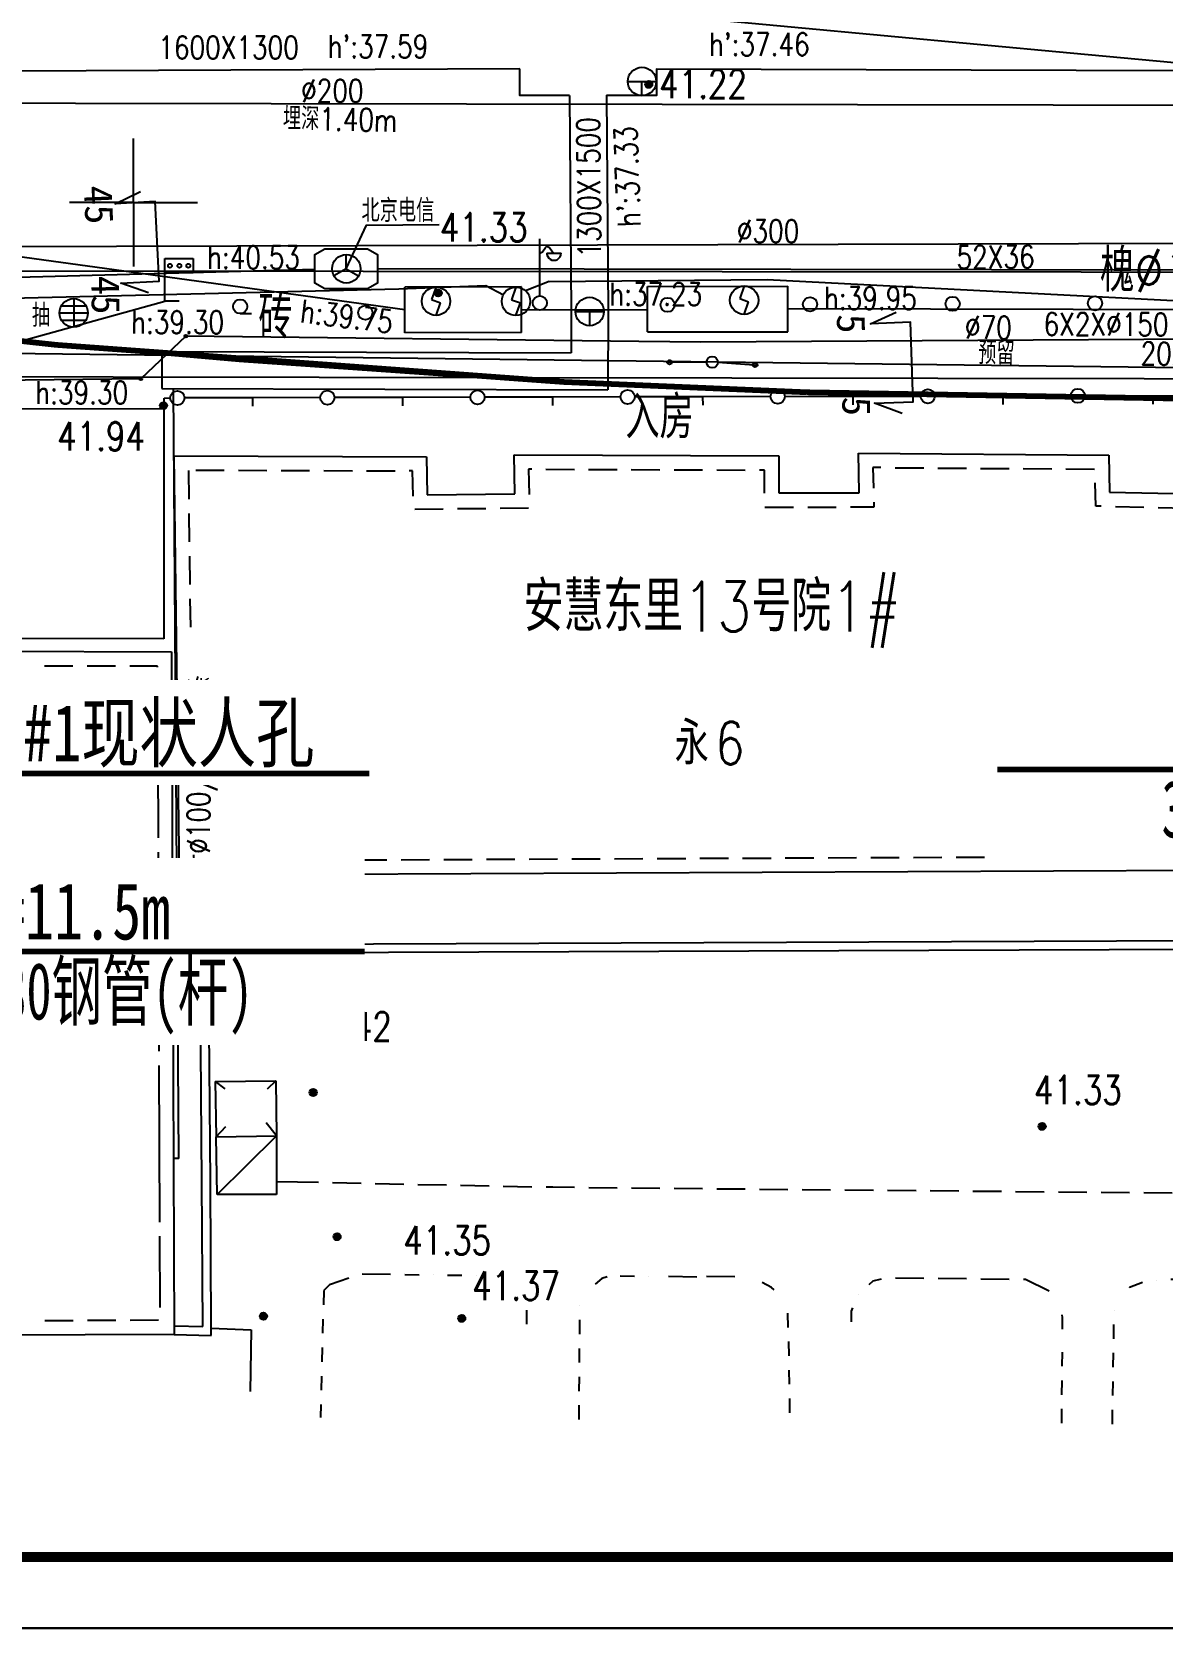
# Model space of a CAD drawing. Header units: inches. Extents: x 505347 to 508499, y 312634 to 313316.
# Drawn here: x 505546.4 to 505586.2, y 312809.9 to 312866 of the extents above; entities that cross this region are included whole.
import ezdxf
from ezdxf.enums import TextEntityAlignment as Align
from ezdxf.lldxf.tags import DXFTag

# ---------------------------------------------------------------- set-up
doc = ezdxf.new("R2010")
doc.units = ezdxf.units.IN
doc.header["$LTSCALE"] = 0.5
doc.header["$MEASUREMENT"] = 0
doc.linetypes.add('B1', pattern=[3, 2, -1])
doc.linetypes.add('XX11', pattern=[2, 1, -1])
for name, color, linetype in [('BJ0', 7, 'Continuous'), ('BJ02', 7, 'Continuous'), ('BJ03', 7, 'Continuous'), ('BJ04', 7, 'Continuous'), ('BJ05', 7, 'Continuous'), ('BJ08', 7, 'Continuous'), ('BJ09', 7, 'Continuous'), ('BJ10', 7, 'Continuous'), ('BZ', 2, 'Continuous'), ('中水注记', 151, 'Continuous'), ('中水管线', 151, 'Continuous'), ('公安交通管线', 163, 'Continuous'), ('各家需求标注', 6, 'Continuous'), ('热力井', 40, 'Continuous'), ('热力注记', 40, 'Continuous'), ('热力管线', 40, 'Continuous'), ('热力高程表', 40, 'Continuous'), ('照明井', 193, 'Continuous'), ('照明管线', 193, 'Continuous'), ('燃气注记', 6, 'Continuous'), ('燃气管线', 6, 'Continuous'), ('燃气高程表', 6, 'Continuous'), ('电信井权属', 7, 'Continuous'), ('电信井（北京电信）', 3, 'Continuous'), ('电信断面图及编号', 3, 'Continuous'), ('电信注记', 3, 'Continuous'), ('电信管线', 3, 'Continuous'), ('电信规划位置', 1, 'Continuous'), ('电信高程表', 3, 'Continuous'), ('电力井', 1, 'Continuous'), ('电力注记', 1, 'Continuous'), ('电力管线', 1, 'Continuous'), ('电力高程表', 1, 'Continuous'), ('道路红线', 1, 'Continuous'), ('雨水井', 34, 'Continuous'), ('雨水注记', 34, 'Continuous')]:
    doc.layers.add(name, color=color, linetype=linetype)
doc.styles.add('HZ', font='simplex.shx', dxfattribs={"bigfont": 'hztxt'})
doc.styles.get("Standard").update_dxf_attribs({"font": 'txt.shx', "bigfont": 'hztxt.shx'})
doc.styles.add('粗宋', font='', dxfattribs={"width": 0.75})
doc.styles.add('粗等线', font='simhei.ttf')
doc.styles.get('粗宋').set_extended_font_data('SimSun')
doc.linetypes.add('1157', pattern='A,15,-3,[138,ltypeshp.shx,S=1,R=0,X=-0.5,Y=-0.5],-2,0', length=20)
tags = doc.linetypes.add('DL', pattern='A,15,-4.925,[130,ltypeshp.shx,S=0.5,R=330,X=-0.15,Y=0.433],0,[130,ltypeshp.shx,S=0.4,R=90,X=0,Y=0],-0.15,[130,ltypeshp.shx,S=0.5,R=150,X=0,Y=-0.433],-4.925,15', length=40).pattern_tags.tags
tags[32:33] = [DXFTag(74, 4), DXFTag(75, 0), DXFTag(340, '0'), DXFTag(46, 1.0), DXFTag(50, 0.0), DXFTag(44, 0.0), DXFTag(45, 0.0)]
tags[30:31] = [DXFTag(74, 4), DXFTag(75, 0), DXFTag(340, '0'), DXFTag(46, 1.0), DXFTag(50, 0.0), DXFTag(44, 0.0), DXFTag(45, 0.0)]
tags[4:5] = [DXFTag(74, 4), DXFTag(75, 0), DXFTag(340, '0'), DXFTag(46, 1.0), DXFTag(50, 0.0), DXFTag(44, 0.0), DXFTag(45, 0.0)]
tags = doc.linetypes.add('DX', pattern='A,15,-5,[130,ltypeshp.shx,S=1,R=330,X=0,Y=0],-5,15', length=40).pattern_tags.tags
tags[16:17] = [DXFTag(74, 4), DXFTag(75, 0), DXFTag(340, '0'), DXFTag(46, 1.0), DXFTag(50, 0.0), DXFTag(44, 0.0), DXFTag(45, 0.0)]
tags[14:15] = [DXFTag(74, 4), DXFTag(75, 0), DXFTag(340, '0'), DXFTag(46, 1.0), DXFTag(50, 0.0), DXFTag(44, 0.0), DXFTag(45, 0.0)]
tags[4:5] = [DXFTag(74, 4), DXFTag(75, 0), DXFTag(340, '0'), DXFTag(46, 1.0), DXFTag(50, 0.0), DXFTag(44, 0.0), DXFTag(45, 0.0)]
tags = doc.linetypes.add('SS', pattern='A,15,-1.9,[130,ltypeshp.shx,S=1,R=330,X=0,Y=0],-1.2,[130,ltypeshp.shx,S=1,R=330,X=0,Y=0],-1.9,15', length=35).pattern_tags.tags
tags[24:25] = [DXFTag(74, 4), DXFTag(75, 0), DXFTag(340, '0'), DXFTag(46, 1.0), DXFTag(50, 0.0), DXFTag(44, 0.0), DXFTag(45, 0.0)]
tags[22:23] = [DXFTag(74, 4), DXFTag(75, 0), DXFTag(340, '0'), DXFTag(46, 1.0), DXFTag(50, 0.0), DXFTag(44, 0.0), DXFTag(45, 0.0)]
tags[4:5] = [DXFTag(74, 4), DXFTag(75, 0), DXFTag(340, '0'), DXFTag(46, 1.0), DXFTag(50, 0.0), DXFTag(44, 0.0), DXFTag(45, 0.0)]
doc.linetypes.add('TRQD', pattern='A,15,[130,ltypeshp.shx,S=0.6,R=0,X=0,Y=0],-5,[130,ltypeshp.shx,S=0.6,R=0,X=0,Y=0],15', length=35)
tags = doc.linetypes.add('TRQZ', pattern='A,15,[130,ltypeshp.shx,S=0.6,R=0,X=0,Y=0],-2.5,[133,ltypeshp.shx,S=0.05,R=0,X=0,Y=0],-2.5,[130,ltypeshp.shx,S=0.6,R=0,X=0,Y=0],15', length=35).pattern_tags.tags
tags[28:29] = [DXFTag(74, 4), DXFTag(75, 0), DXFTag(340, '0'), DXFTag(46, 1.0), DXFTag(50, 0.0), DXFTag(44, 0.0), DXFTag(45, 0.0)]

# ---------------------------------------------------------------- blocks, each defined once
blk = doc.blocks.new('B5461')
for q in [(-0.866025, -0.5), (0, 1), (0.866025, -0.5)]:
    blk.add_line((0, 0), q)
blk.add_circle((0, 0), 1)
blk = doc.blocks.new('B8003')
at = {"color": 0}
for p, q in [((0, 3), (2, 3)), ((0, 0), (0, 3)), ((2, 3), (2, 2)), ((2, 2), (0, 2)), ((1, 0), (0, 0))]:
    blk.add_line(p, q, dxfattribs=at)
for centre in [(0.36, 2.49), (1.02, 2.49), (1.65, 2.49)]:
    blk.add_circle(centre, 0.135)
blk = doc.blocks.new('BC026')
for p, q in [((0, 0.5), (0, 4.5)), ((0, 3.5), (0.19, 3.6)), ((0.19, 3.6), (0.39, 3.9)), ((0.39, 3.9), (0.49, 4)), ((0.49, 4), (0.69, 3.9)), ((0.49, 3.5), (1.49, 3.5)), ((0.69, 3.9), (0.89, 3.6)), ((0.89, 3.6), (0.99, 3.5))]:
    blk.add_line(p, q)
blk.add_circle((0, 0), 0.5)
blk.add_arc((0.99, 3.5), 0.5, 179, 0)
blk = doc.blocks.new('B8211')
blk.add_hatch(color=256).paths.add_polyline_path([(0.25, 0, 1), (-0.25, 0, 1)])
blk.add_circle((0, 0), 0.25)
blk = doc.blocks.new('B545')
for p, q in [((-1, 0), (1, 0)), ((0, -1), (0, 0))]:
    blk.add_line(p, q)
blk.add_circle((0, 0), 1)
blk = doc.blocks.new('B547')
at = {"linetype": 'Continuous'}
for p, q in [((0, 1), (-0.31427, 0.111111)), ((-0.31427, 0.111111), (0.31427, -0.111111)), ((0, -1), (0.31427, -0.111111))]:
    blk.add_line(p, q, dxfattribs=at)
blk.add_circle((0, 0), 1)
blk = doc.blocks.new('B5422')
at = {"linetype": 'Continuous'}
for p, q in [((-1, 0), (1, 0)), ((-0.866025, 0.5), (0.866025, 0.5)), ((0, 1), (0, -1)), ((-0.866025, -0.5), (0.866025, -0.5))]:
    blk.add_line(p, q, dxfattribs=at)
blk.add_circle((0, 0), 1, dxfattribs=at)
blk = doc.blocks.new('53214')
blk.add_circle((0, 0), 0.1)
for tag in ['路号', '线号', '点号']:
    blk.add_attdef(tag, (0, 0), '', height=0.00001)
blk = doc.blocks.new('111111')
for p, q in [((518331.076, 303651.061), (518751.076, 303651.061)), ((518751.076, 303651.061), (518331.076, 303651.061)), ((518343.576, 303505.111), (518748.576, 303505.111)), ((518331.076, 303502.611), (518751.076, 303502.611))]:
    blk.add_line(p, q)
at = {"const_width": 0.35}
blk.add_lwpolyline([(518343.576, 303648.561), (518748.576, 303648.561), (518748.576, 303505.111), (518343.576, 303505.111)], close=True, dxfattribs=at)
blk = doc.blocks.new('A$C23F021E1')
at = {"color": 255}
blk.add_wipeout([(0, 6.569), (20.762, 6.569), (20.762, 0), (0, 0)], dxfattribs=at).dxf.layer = 'BZ'
at = {"layer": 'BZ', "color": 0, "const_width": 0.2}
blk.add_lwpolyline([(0, 3.285), (20.762, 3.285)], dxfattribs=at)
at = {"layer": 'BZ', "style": '粗宋', "width": 0.75, "flags": 8}
for tag, p in [('X=', (10.365, 3.712)), ('Y=', (10.426, 0.898))]:
    blk.add_attdef(tag, text='', height=2, dxfattribs=at).set_placement(p, align=Align.CENTER)
blk = doc.blocks.new('A$C463E76B2')
at = {"color": 255}
blk.add_wipeout([(0, 3.692), (18.176, 3.692), (18.176, 0), (0, 0)], dxfattribs=at).dxf.layer = 'BZ'
at = {"layer": 'BZ', "color": 0, "const_width": 0.2}
blk.add_lwpolyline([(0, 0.407), (18.176, 0.407)], dxfattribs=at)
at = {"layer": 'BZ', "style": '粗宋', "width": 0.75, "flags": 8}
blk.add_attdef('X=', text='', height=2, dxfattribs=at).set_placement((9.088, 0.834), align=Align.CENTER)

msp = doc.modelspace()

# ---------------------------------------------------------------- linework, layer by layer
at = {"layer": 'BJ0'}
for q in [(505550, 312862.289), (505547.75, 312860.039), (505550, 312857.789), (505552.25, 312860.039)]:
    msp.add_line((505550, 312860.039), q, dxfattribs=at)
at = {"layer": 'BJ02', "linetype": 'Continuous'}
for p, q in [((505551.077, 312852.793), (505551.082, 312853.17)), ((505551.082, 312853.17), (505551.294, 312853.171)), ((505554.18, 312853.178), (505551.794, 312853.172)), ((505556.566, 312853.183), (505554.18, 312853.178)), ((505554.18, 312853.178), (505554.181, 312852.878)), ((505559.453, 312853.19), (505557.066, 312853.184)), ((505561.839, 312853.195), (505559.453, 312853.19)), ((505559.453, 312853.19), (505559.453, 312852.89)), ((505564.725, 312853.202), (505562.339, 312853.197)), ((505567.112, 312853.208), (505564.725, 312853.202)), ((505564.725, 312853.202), (505564.726, 312852.902)), ((505569.998, 312853.214), (505567.612, 312853.209)), ((505572.384, 312853.22), (505569.998, 312853.214)), ((505569.998, 312853.214), (505569.999, 312852.914)), ((505572.884, 312853.221), (505577.657, 312853.232)), ((505575.27, 312853.227), (505575.271, 312852.927)), ((505578.157, 312853.233), (505582.929, 312853.244)), ((505580.543, 312853.239), (505580.544, 312852.939)), ((505583.429, 312853.245), (505588.202, 312853.257)), ((505585.816, 312853.251), (505585.816, 312852.951)), ((505536.928, 312852.81), (505551.074, 312852.793)), ((505551.074, 312852.793), (505551.064, 312844.714)), ((505575.502, 312849.834), (505575.47, 312851.231)), ((505575.47, 312851.231), (505584.265, 312851.166)), ((505551.435, 312851.139), (505560.293, 312851.106)), ((505551.624, 312836.401), (505551.435, 312851.139)), ((505551.435, 312851.139), (505551.435, 312851.139)), ((505552.191, 312850.636), (505553.191, 312850.632)), ((505553.691, 312850.631), (505554.691, 312850.627)), ((505555.191, 312850.625), (505556.191, 312850.621)), ((505560.293, 312851.106), (505560.325, 312849.772)), ((505563.404, 312849.803), (505563.373, 312851.169)), ((505563.373, 312851.169), (505572.676, 312851.136)), ((505563.992, 312850.667), (505563.885, 312850.667)), ((505563.885, 312850.667), (505563.905, 312849.775)), ((505564.492, 312850.665), (505565.492, 312850.661)), ((505565.992, 312850.66), (505566.992, 312850.656)), ((505567.492, 312850.654), (505568.492, 312850.651)), ((505568.992, 312850.649), (505569.992, 312850.646)), ((505570.492, 312850.644), (505571.492, 312850.64)), ((505572.176, 312850.638), (505571.992, 312850.638)), ((505572.176, 312849.822), (505572.176, 312850.638)), ((505572.676, 312851.136), (505572.676, 312849.834)), ((505576.263, 312850.725), (505575.982, 312850.727)), ((505575.982, 312850.727), (505575.998, 312850.008)), ((505576.763, 312850.721), (505577.763, 312850.714)), ((505578.263, 312850.71), (505579.263, 312850.703)), ((505579.763, 312850.699), (505580.763, 312850.692)), ((505581.263, 312850.688), (505582.263, 312850.681)), ((505582.762, 312850.677), (505583.762, 312850.67)), ((505584.265, 312851.166), (505584.296, 312849.864)), ((505551.955, 312849.618), (505551.942, 312850.618)), ((505556.691, 312850.619), (505557.691, 312850.616)), ((505558.191, 312850.614), (505559.191, 312850.61)), ((505559.805, 312850.608), (505559.691, 312850.608)), ((505559.826, 312849.721), (505559.805, 312850.608)), ((505583.808, 312849.375), (505583.788, 312850.184)), ((505560.325, 312849.772), (505563.404, 312849.803)), ((505572.676, 312849.834), (505575.502, 312849.834)), ((505576.01, 312849.509), (505576.014, 312849.334)), ((505584.296, 312849.864), (505587.122, 312849.8)), ((505551.974, 312848.118), (505551.961, 312849.118)), ((505559.882, 312849.268), (505560.882, 312849.278)), ((505561.382, 312849.283), (505562.382, 312849.293)), ((505562.882, 312849.298), (505563.882, 312849.308)), ((505572.188, 312849.334), (505573.188, 312849.334)), ((505573.688, 312849.334), (505574.688, 312849.334)), ((505576.014, 312849.334), (505575.188, 312849.334)), ((505583.998, 312849.371), (505583.808, 312849.375)), ((505584.498, 312849.359), (505585.498, 312849.337)), ((505585.998, 312849.325), (505586.997, 312849.303)), ((505551.993, 312846.618), (505551.98, 312847.618)), ((505552.012, 312845.118), (505551.999, 312846.118)), ((505551.064, 312844.714), (505536.951, 312844.731)), ((505535.051, 312844.312), (505551.339, 312844.247)), ((505551.339, 312844.247), (505551.433, 312820.266)), ((505546.875, 312843.765), (505547.875, 312843.761)), ((505548.375, 312843.759), (505549.375, 312843.755)), ((505550.841, 312843.749), (505549.875, 312843.753)), ((505550.841, 312843.715), (505550.841, 312843.749)), ((505550.843, 312843.215), (505550.865, 312837.715)), ((505550.867, 312837.215), (505550.87, 312836.215)), ((505599.188, 312836.617), (505551.624, 312836.401)), ((505552.115, 312837.119), (505552.118, 312836.903)), ((505552.118, 312836.903), (505552.902, 312836.907)), ((505554.402, 312836.914), (505553.402, 312836.909)), ((505555.902, 312836.92), (505554.902, 312836.916)), ((505557.402, 312836.927), (505556.402, 312836.923)), ((505558.902, 312836.934), (505557.902, 312836.93)), ((505560.402, 312836.941), (505559.402, 312836.936)), ((505561.902, 312836.948), (505560.902, 312836.943)), ((505563.402, 312836.954), (505562.402, 312836.95)), ((505564.902, 312836.961), (505563.902, 312836.957)), ((505566.402, 312836.968), (505565.402, 312836.964)), ((505567.902, 312836.975), (505566.902, 312836.97)), ((505569.402, 312836.982), (505568.402, 312836.977)), ((505570.902, 312836.989), (505569.902, 312836.984)), ((505572.402, 312836.995), (505571.402, 312836.991)), ((505573.902, 312837.002), (505572.902, 312836.998)), ((505575.402, 312837.009), (505574.402, 312837.004)), ((505576.902, 312837.016), (505575.902, 312837.011)), ((505578.402, 312837.023), (505577.402, 312837.018)), ((505579.902, 312837.029), (505578.902, 312837.025)), ((505581.402, 312837.036), (505580.402, 312837.032)), ((505582.902, 312837.043), (505581.902, 312837.039)), ((505584.402, 312837.05), (505583.402, 312837.045)), ((505585.902, 312837.057), (505584.902, 312837.052)), ((505551.624, 312836.401), (505551.688, 312833.67)), ((505551.924, 312836.408), (505551.981, 312833.97)), ((505550.872, 312835.715), (505550.876, 312834.715)), ((505550.878, 312834.215), (505550.894, 312830.215)), ((505551.981, 312833.97), (505552.639, 312833.97)), ((505552.639, 312833.97), (505598.888, 312834.153)), ((505552.64, 312833.67), (505599.188, 312833.854)), ((505552.64, 312833.67), (505551.38, 312833.67)), ((505552.342, 312833.37), (505551.382, 312833.37)), ((505551.688, 312833.67), (505552.64, 312833.67)), ((505552.403, 312825.632), (505552.342, 312833.37)), ((505552.703, 312825.634), (505552.64, 312833.67)), ((505550.896, 312829.715), (505550.918, 312824.215)), ((505552.877, 312829.151), (505555.004, 312829.182)), ((505552.905, 312827.215), (505555.032, 312827.246)), ((505552.937, 312825.182), (505552.905, 312827.215)), ((505552.905, 312827.215), (505552.905, 312827.215)), ((505552.937, 312825.182), (505555.032, 312827.246)), ((505555.032, 312827.246), (505555.032, 312825.181)), ((505552.435, 312820.541), (505552.403, 312825.632)), ((505552.735, 312820.488), (505552.703, 312825.634)), ((505555.032, 312825.181), (505552.937, 312825.182)), ((505550.919, 312823.715), (505550.929, 312821.215)), ((505547.883, 312820.749), (505546.883, 312820.744)), ((505549.383, 312820.756), (505548.383, 312820.751)), ((505550.883, 312820.763), (505549.883, 312820.758)), ((505551.44, 312820.566), (505552.435, 312820.541)), ((505552.735, 312820.488), (505554.132, 312820.425)), ((505552.735, 312820.234), (505552.735, 312820.488)), ((505554.132, 312820.425), (505554.1, 312818.265)), ((505551.433, 312820.266), (505545.082, 312820.235)), ((505551.433, 312820.266), (505552.735, 312820.234))]:
    msp.add_line(p, q, dxfattribs=at)
at = {"layer": 'BJ02', "linetype": 'Continuous', "flags": 128}
for points in [[(505552.877, 312829.151), (505552.905, 312827.215)], [(505552.877, 312829.151), (505553.214, 312828.897)], [(505555.004, 312829.182), (505554.701, 312828.881)], [(505555.004, 312829.182), (505555.032, 312827.246)], [(505555.032, 312827.246), (505554.664, 312827.703)], [(505552.905, 312827.215), (505553.247, 312827.574)]]:
    msp.add_lwpolyline(points, dxfattribs=at)
at = {"layer": 'BJ02', "linetype": 'Continuous'}
for centre in [(505556.816, 312853.184), (505562.089, 312853.196), (505567.362, 312853.208), (505572.634, 312853.22), (505577.907, 312853.233), (505583.179, 312853.245), (505551.544, 312853.172)]:
    msp.add_circle(centre, 0.25, dxfattribs=at)
at = {"layer": 'BJ04', "linetype": 'Continuous', "flags": 128}
for points in [[(505558.075, 312857.61), (505536.387, 312857.623)], [(505595.91, 312857.586), (505558.075, 312857.61)], [(505555.032, 312825.643), (505556.497, 312825.613)], [(505556.997, 312825.602), (505557.996, 312825.581)], [(505558.496, 312825.571), (505559.496, 312825.55)], [(505559.996, 312825.54), (505560.996, 312825.519)], [(505561.496, 312825.509), (505562.495, 312825.488)], [(505562.995, 312825.478), (505563.995, 312825.457)], [(505565.495, 312825.434), (505564.737, 312825.441), (505564.495, 312825.446)], [(505565.995, 312825.43), (505566.995, 312825.421)], [(505567.495, 312825.416), (505568.495, 312825.407)], [(505568.995, 312825.402), (505569.995, 312825.393)], [(505570.495, 312825.388), (505571.495, 312825.379)], [(505571.995, 312825.374), (505572.995, 312825.365)], [(505573.495, 312825.36), (505574.495, 312825.351)], [(505574.995, 312825.346), (505575.995, 312825.337)], [(505576.495, 312825.333), (505577.494, 312825.323)], [(505577.994, 312825.319), (505578.994, 312825.309)], [(505579.494, 312825.305), (505580.494, 312825.296)], [(505580.994, 312825.291), (505581.994, 312825.282)], [(505582.494, 312825.277), (505583.494, 312825.268)], [(505583.994, 312825.263), (505584.994, 312825.254)], [(505585.494, 312825.249), (505586.494, 312825.24)], [(505557.562, 312822.241), (505556.894, 312822.012), (505556.686, 312821.805)], [(505558.037, 312822.393), (505559.037, 312822.379)], [(505568.796, 312822.31), (505569.796, 312822.296)], [(505570.134, 312822.317), (505571.134, 312822.304)], [(505576.768, 312822.26), (505577.768, 312822.247)], [(505578.268, 312822.24), (505579.268, 312822.227)], [(505579.768, 312822.22), (505580.768, 312822.207)], [(505582.17, 312821.786), (505581.344, 312822.199), (505581.267, 312822.2)]]:
    msp.add_lwpolyline(points, dxfattribs=at)
at = {"layer": 'BJ04', "linetype": 'XX11', "flags": 128}
for points in [[(505559.537, 312822.372), (505560.537, 312822.358)], [(505561.036, 312822.351), (505562.036, 312822.337)], [(505566.644, 312822.285), (505566.452, 312822.233), (505565.849, 312821.706)], [(505567.105, 312822.326), (505568.105, 312822.313)], [(505572.506, 312821.831), (505572.421, 312821.915), (505571.691, 312822.296), (505571.634, 312822.297)], [(505576.275, 312822.206), (505575.977, 312822.136), (505575.501, 312821.692), (505575.482, 312821.653)], [(505585.455, 312822.092), (505584.995, 312821.913), (505584.614, 312821.595), (505584.61, 312821.586)], [(505586.944, 312822.194), (505586.297, 312822.198), (505585.945, 312822.168)], [(505563.823, 312820.624), (505563.816, 312821.567), (505563.784, 312821.615)], [(505573.004, 312820.515), (505572.993, 312821.184), (505572.929, 312821.406), (505572.859, 312821.477)], [(505565.658, 312817.278), (505565.688, 312821.278)], [(505575.268, 312821.201), (505575.215, 312821.088), (505575.222, 312820.213)], [(505582.642, 312820.453), (505582.645, 312820.865), (505582.582, 312821.278), (505582.49, 312821.421)], [(505584.392, 312817.117), (505584.454, 312821.117)], [(505573.012, 312820.015), (505573.055, 312817.321)], [(505582.614, 312817.149), (505582.637, 312819.953)]]:
    msp.add_lwpolyline(points, dxfattribs=at)
at = {"layer": 'BJ04', "linetype": 'XX11'}
msp.add_lwpolyline([(505556.686, 312821.805), (505556.568, 312817.344)], dxfattribs=at)
at = {"layer": 'BJ05', "linetype": 'Continuous', "flags": 128}
for points in [[(505570.136, 312854.427), (505568.711, 312854.425)], [(505570.536, 312854.429), (505571.957, 312854.319)]]:
    msp.add_lwpolyline(points, dxfattribs=at)
at = {"layer": 'BJ05', "linetype": 'Continuous'}
for centre, radius in [((505570.336, 312854.427), 0.2), ((505568.836, 312854.427), 0.0751), ((505571.832, 312854.329), 0.0748)]:
    msp.add_circle(centre, radius, dxfattribs=at)
at = {"layer": 'BJ09', "linetype": 'Continuous'}
msp.add_line((505553.75, 312856.136), (505554.15, 312856.136), dxfattribs=at)
for centre in [(505553.75, 312856.386), (505558.148, 312856.17), (505568.767, 312856.443), (505573.772, 312856.462), (505578.778, 312856.481), (505583.783, 312856.5)]:
    msp.add_circle(centre, 0.25, dxfattribs=at)
at = {"layer": '中水管线', "linetype": 'SS', "ltscale": 0.6}
msp.add_lwpolyline([(505597.729, 312863.54), (505589.177, 312863.444), (505541.089, 312863.529)], dxfattribs=at)
at = {"layer": '公安交通管线'}
for points in [[(505542.002, 312854.06), (505551.104, 312856.572)], [(505542.022, 312853.927), (505621.734, 312853.802)]]:
    msp.add_lwpolyline(points, dxfattribs=at)
at = {"layer": '热力管线'}
for points in [[(505563.577, 312864.731), (505528.014, 312864.573)], [(505565.323, 312863.801), (505563.573, 312863.801), (505563.573, 312864.731)], [(505568.373, 312864.731), (505568.373, 312863.801), (505566.623, 312863.801)], [(505568.37, 312864.731), (505605.258, 312864.621)], [(505565.323, 312863.796), (505565.38, 312856.208), (505565.375, 312854.756)], [(505566.623, 312863.806), (505566.68, 312856.211), (505566.67, 312853.452)], [(505551, 312854.807), (505550.996, 312853.507)], [(505551, 312854.807), (505565.373, 312854.756)], [(505550.996, 312853.507), (505566.67, 312853.452)], [(505551.599, 312826.454), (505551.405, 312853.506)], [(505551.599, 312826.454), (505551.409, 312826.453)]]:
    msp.add_lwpolyline(points, dxfattribs=at)
at = {"layer": '照明管线'}
for points in [[(505544.695, 312856.65), (505559.33, 312857.007), (505562.378, 312857.124), (505562.997, 312856.8)], [(505564.601, 312857.265), (505563.779, 312856.936)], [(505564.601, 312857.265), (505572.266, 312857.337), (505596.508, 312856.081)]]:
    msp.add_lwpolyline(points, dxfattribs=at)
at = {"layer": '燃气管线', "linetype": 'TRQZ', "ltscale": 0.5}
msp.add_line((505535.658, 312858.473), (505620.581, 312858.703), dxfattribs=at)
at = {"layer": '燃气管线', "linetype": 'TRQD', "ltscale": 0.5}
for p, q in [((505551.84, 312855.341), (505550.26, 312853.849)), ((505567.761, 312855.153), (505551.84, 312855.341)), ((505569.94, 312855.127), (505567.761, 312855.153)), ((505603.48, 312855.329), (505569.94, 312855.127)), ((505550.26, 312853.849), (505539.2, 312853.719))]:
    msp.add_line(p, q, dxfattribs=at)
for p in [(505551.84, 312855.341), (505550.26, 312853.849)]:
    msp.add_point(p, dxfattribs=at)
at = {"layer": '电信井权属', "elevation": 41.104}
msp.add_lwpolyline([(505557.479, 312857.711), (505558.185, 312859.244), (505560.744, 312859.267)], dxfattribs=at)
at = {"layer": '电信断面图及编号'}
for points in [[(505550.534, 312856.862), (505549.554, 312857.205), (505550.906, 312857.276), (505550.76, 312860.071), (505549.364, 312859.998), (505550.252, 312860.422)], [(505577.013, 312852.627), (505576.039, 312852.987), (505577.393, 312853.034), (505577.295, 312855.831), (505575.898, 312855.782), (505576.794, 312856.191)]]:
    msp.add_lwpolyline(points, dxfattribs=at)
at = {"layer": '电信管线', "linetype": 'DX'}
for points in [[(505569.846, 312866.518), (505582.909, 312865.301)], [(505582.909, 312865.301), (505589.605, 312864.677)], [(505549.866, 312857.508), (505543.312, 312857.332)], [(505556.378, 312857.682), (505549.866, 312857.508)], [(505573.091, 312857.688), (505558.579, 312857.71)], [(505580.15, 312857.678), (505573.091, 312857.688)], [(505594.105, 312857.657), (505580.15, 312857.678)]]:
    msp.add_lwpolyline(points, dxfattribs=at)
msp.add_lwpolyline([(505556.729, 312858.41), (505558.229, 312858.41), (505558.579, 312858.21), (505558.579, 312857.21), (505558.229, 312857.01), (505556.729, 312857.01), (505556.379, 312857.21), (505556.379, 312858.21)], close=True, dxfattribs=at)
at = {"layer": '电信管线'}
msp.add_lwpolyline([(505596.472, 312854.11), (505532.138, 312854.897)], dxfattribs=at)
at = {"layer": '电力管线', "linetype": 'DL'}
for points in [[(505559.532, 312856.266), (505543.606, 312858.458)], [(505563.631, 312857.071), (505559.531, 312857.066)], [(505559.533, 312855.466), (505559.531, 312857.066)], [(505563.633, 312855.471), (505563.631, 312857.071)], [(505568.055, 312857.094), (505572.985, 312857.1)], [(505568.057, 312855.494), (505568.055, 312857.094)], [(505572.987, 312855.5), (505572.985, 312857.1)], [(505563.632, 312856.271), (505568.056, 312856.276)], [(505588.032, 312856.263), (505572.986, 312856.3)], [(505563.633, 312855.471), (505559.533, 312855.466)], [(505568.057, 312855.494), (505572.987, 312855.5)]]:
    msp.add_lwpolyline(points, dxfattribs=at)
at = {"layer": '道路红线'}
for p, q in [((505546.415, 312855.114), (505553.717, 312854.468)), ((505553.717, 312854.468), (505561.029, 312853.951)), ((505561.029, 312853.951), (505568.349, 312853.561)), ((505568.349, 312853.561), (505575.674, 312853.299)), ((505575.674, 312853.299), (505587.033, 312853.145))]:
    msp.add_line(p, q, dxfattribs=at)

# ---------------------------------------------------------------- block references
for p in [(-12917.139, 9307.337, 82.3), (-12917.139, 9158.888, 82.3)]:
    msp.add_blockref('111111', p)
at = {"layer": 'BJ03', "linetype": 'Continuous', "xscale": 0.5, "yscale": 0.5, "zscale": 0.5}
for name, p in [('BC026', (505564.277, 312856.51)), ('B8003', (505551.104, 312856.572, 41.315))]:
    msp.add_blockref(name, p, dxfattribs=at)
at = {"layer": 'BJ08', "xscale": 0.5, "yscale": 0.5, "zscale": 0.5}
for p in [(505568.105, 312864.19, 41.218), (505560.71, 312856.861, 41.326), (505551.055, 312852.903, 41.942), (505556.315, 312828.767, 41.416), (505581.925, 312827.575, 41.333), (505557.155, 312823.699, 41.351), (505554.569, 312820.907, 41.369), (505561.534, 312820.829, 41.367)]:
    msp.add_blockref('B8211', p, dxfattribs=at)
at = {"layer": '热力井', "linetype": 'Continuous', "xscale": 0.5, "yscale": 0.5, "zscale": 0.5}
for p in [(505567.866, 312864.291, 41.218), (505566.03, 312856.209, 41.347)]:
    msp.add_blockref('B545', p, dxfattribs=at)
at = {"layer": '照明井', "linetype": 'Continuous', "xscale": 0.5, "yscale": 0.5, "zscale": 0.5}
msp.add_blockref('B547', (505563.439, 312856.569, 41.336), dxfattribs=at)
at = {"layer": '燃气高程表'}
ref = msp.add_blockref('53214', (505551.84, 312855.341), dxfattribs=dict(at, xscale=0.5, yscale=0.5, zscale=0.5))
ref.add_attrib('路号', '97-5008', (505551.84, 312855.341, 53214), dxfattribs={"layer": '0', "height": 0.000005})
ref.add_attrib('线号', '1', (505551.84, 312855.341, 53214), dxfattribs={"layer": '0', "height": 0.000005})
ref.add_attrib('点号', '19', (505551.84, 312855.341, 53214), dxfattribs={"layer": '0', "height": 0.000005})
ref = msp.add_blockref('53214', (505550.26, 312853.849), dxfattribs=dict(at, xscale=0.5, yscale=0.5, zscale=0.5))
ref.add_attrib('路号', '97-5008', (505550.26, 312853.849, 53214), dxfattribs={"layer": '0', "height": 0.000005})
ref.add_attrib('线号', '1', (505550.26, 312853.849, 53214), dxfattribs={"layer": '0', "height": 0.000005})
ref.add_attrib('点号', '19', (505550.26, 312853.849, 53214), dxfattribs={"layer": '0', "height": 0.000005})
at = {"layer": '电信井（北京电信）', "linetype": 'Continuous', "xscale": 0.5, "yscale": 0.5, "zscale": 0.5}
msp.add_blockref('B5461', (505557.479, 312857.711, 41.104), dxfattribs=at)
at = {"layer": '电力井', "linetype": 'Continuous', "xscale": 0.5, "yscale": 0.5, "zscale": 0.5}
for p in [(505560.632, 312856.572, 41.326), (505571.456, 312856.607, 41.353)]:
    msp.add_blockref('B547', p, dxfattribs=at)
at = {"layer": '雨水井', "linetype": 'Continuous', "xscale": 0.5, "yscale": 0.5, "zscale": 0.5}
msp.add_blockref('B5422', (505547.901, 312856.161, 41.323), dxfattribs=at)

# ---------------------------------------------------------------- texts
at = {"layer": 'BJ08', "style": 'HZ', "width": 0.8}
for s, p in [('41.22', (505568.468, 312863.704, 41.218)), ('41.33', (505560.764, 312858.666, 41.326)), ('41.94', (505547.32, 312851.326, 41.942)), ('41.42', (505555.995, 312830.586, 41.416)), ('41.33', (505581.641, 312828.355, 41.333)), ('41.35', (505559.482, 312823.07, 41.351)), ('41.37', (505561.904, 312821.476, 41.367))]:
    msp.add_text(s, height=1, dxfattribs=at).set_placement(p)
at = {"layer": 'BJ10', "linetype": 'Continuous', "style": 'HZ', "width": 0.8}
for s, height, p in [('槐%%c15', 1.5, (505583.962, 312856.9)), ('砖', 1.5, (505554.388, 312855.264)), ('入房', 1.5, (505567.285, 312851.747)), ('安慧东里13号院1#', 1.75, (505563.709, 312844.971)), ('永', 1.5, (505569.014, 312840.293)), ('6', 1.5, (505570.439, 312840.293))]:
    msp.add_text(s, height=height, dxfattribs=at).set_placement(p)
at = {"layer": '中水注记', "style": 'HZ', "width": 0.8}
msp.add_text('%%C200', height=0.8, dxfattribs=at).set_placement((505555.891, 312863.562))
msp.add_text('埋深1.40m', height=0.8, rotation=358.9406, dxfattribs=at).set_placement((505555.245, 312862.601))
at = {"layer": '热力注记', "linetype": 'B1', "ltscale": 0.5, "style": 'HZ', "width": 0.8}
msp.add_text('1600X1300', height=0.8, dxfattribs=at).set_placement((505550.874, 312865.09))
msp.add_text('1300X1500', height=0.8, rotation=90.5584, dxfattribs=at).set_placement((505566.423, 312858.109))
at = {"layer": '热力注记', "style": 'HZ', "width": 0.8}
msp.add_text('%%c100/%%c50各1条', height=0.8, rotation=89.8586, dxfattribs=at).set_placement((505552.685, 312837.152))
at = {"layer": '热力高程表', "style": 'HZ', "width": 0.8}
for s, p in [("h':37.59", (505556.823, 312865.123)), ("h':37.46", (505570.22, 312865.198))]:
    msp.add_text(s, height=0.8, dxfattribs=at).set_placement(p)
msp.add_text("h':37.33", height=0.8, rotation=92.1644, dxfattribs=at).set_placement((505567.817, 312859.193))
at = {"layer": '燃气注记', "style": 'HZ', "width": 0.8}
msp.add_text('%%c300', height=0.8, rotation=359.8272, dxfattribs=at).set_placement((505572.296, 312859.034), align=Align.MIDDLE)
at = {"layer": '燃气注记', "linetype": 'TRQD', "ltscale": 0.5, "style": 'HZ', "width": 0.8}
msp.add_text('%%c70', height=0.8, rotation=359.0828, dxfattribs=at).set_placement((505580.036, 312855.651), align=Align.MIDDLE)
at = {"layer": '燃气高程表', "style": 'HZ', "width": 0.8}
msp.add_text('h:39.30', height=0.8, rotation=359.8808, dxfattribs=at).set_placement((505549.921, 312855.437))
msp.add_text('h:39.30', height=0.8, dxfattribs=at).set_placement((505546.552, 312852.962))
at = {"layer": '电信井权属', "linetype": 'Continuous', "style": 'HZ', "width": 0.8}
msp.add_text('北京电信', height=0.8, dxfattribs=at).set_placement((505558.013, 312859.358, 41.104))
at = {"layer": '电信断面图及编号', "style": '粗等线'}
for s, rotation, p in [('45', 272.5888, (505548.78, 312859.96)), ('45', 270.8294, (505549.022, 312856.79)), ('5', 271.5928, (505575.213, 312855.783)), ('5', 269.8334, (505575.398, 312852.878))]:
    msp.add_text(s, height=1, rotation=rotation, dxfattribs=at).set_placement(p, align=Align.MIDDLE)
at = {"layer": '电信注记', "style": 'HZ', "width": 0.8}
msp.add_text('52X36', height=0.8, rotation=0.3896, dxfattribs=at).set_placement((505578.922, 312857.718))
at = {"layer": '电信注记', "linetype": '1157', "style": 'HZ', "width": 0.8}
for s, p in [('预留', (505579.672, 312854.363)), ('20X10', (505585.378, 312854.343))]:
    msp.add_text(s, height=0.8, rotation=358.862, dxfattribs=at).set_placement(p)
at = {"layer": '电信高程表', "style": 'HZ', "width": 0.8}
msp.add_text('h:40.53', height=0.8, dxfattribs=at).set_placement((505552.588, 312857.712))
at = {"layer": '电力注记', "style": 'HZ', "width": 0.8}
msp.add_text('6X2X%%c150', height=0.8, rotation=359.8046, dxfattribs=at).set_placement((505581.975, 312855.37))
at = {"layer": '电力高程表', "style": 'HZ', "width": 0.8}
for s, p in [('h:37.23', (505566.719, 312856.423)), ('h:39.95', (505574.261, 312856.278))]:
    msp.add_text(s, height=0.8, dxfattribs=at).set_placement(p)
msp.add_text('h:39.75', height=0.8, rotation=353.1271, dxfattribs=at).set_placement((505555.83, 312855.835))
at = {"layer": '雨水注记', "style": 'HZ', "width": 0.8}
msp.add_text('抽', height=0.8, rotation=0.1261, dxfattribs=at).set_placement((505546.437, 312855.674))

# ---------------------------------------------------------------- next in the draw order: block references
at = {"layer": '各家需求标注', "color": 1, "linetype": 'Continuous'}
ref = msp.add_blockref('A$C463E76B2', (505540.109, 312839.573), dxfattribs=at)
ref.add_attrib('X=', '北信#1现状人孔', dxfattribs={"layer": 'BZ', "color": 3, "height": 2, "style": '粗宋', "width": 0.75, "flags": 8}).set_placement((505549.197, 312840.407), align=Align.CENTER)
at = {"layer": '电信规划位置', "linetype": 'Continuous'}
ref = msp.add_blockref('A$C23F021E1', (505580.353, 312836.835), dxfattribs=at)
ref.add_attrib('X=', 'L=12.5m', dxfattribs={"layer": 'BZ', "color": 0, "height": 2, "style": '粗宋', "width": 0.75, "flags": 8}).set_placement((505590.719, 312840.547), align=Align.CENTER)
ref.add_attrib('Y=', '3孔φ80钢管', dxfattribs={"layer": 'BZ', "color": 0, "height": 2, "style": '粗宋', "width": 0.65, "flags": 8}).set_placement((505590.779, 312837.733), align=Align.CENTER)
ref = msp.add_blockref('A$C23F021E1', (505537.357, 312830.434), dxfattribs=at)
ref.add_attrib('X=', 'L=11.5m', dxfattribs={"layer": 'BZ', "color": 0, "height": 2, "style": '粗宋', "width": 0.75, "flags": 8}).set_placement((505547.723, 312834.145), align=Align.CENTER)
ref.add_attrib('Y=', '3孔φ80钢管(杆)', dxfattribs={"layer": 'BZ', "color": 0, "height": 2, "style": '粗宋', "width": 0.65, "flags": 8}).set_placement((505547.783, 312831.332), align=Align.CENTER)

# ---------------------------------------------------------------- next in the draw order: linework, layer by layer
at = {"color": 1, "const_width": 0.2}
for points in [[(505535.136, 312812.572), (505534.836, 312856.401), (505547.291, 312855.037), (505565.124, 312853.733), (505573.661, 312853.371)], [(505573.661, 312853.371), (505586.727, 312853.15), (505638.349, 312853.145), (505705.163, 312853.145), (505704.861, 312812.449)]]:
    msp.add_lwpolyline(points, dxfattribs=at)

doc.saveas('drawing.dxf')
